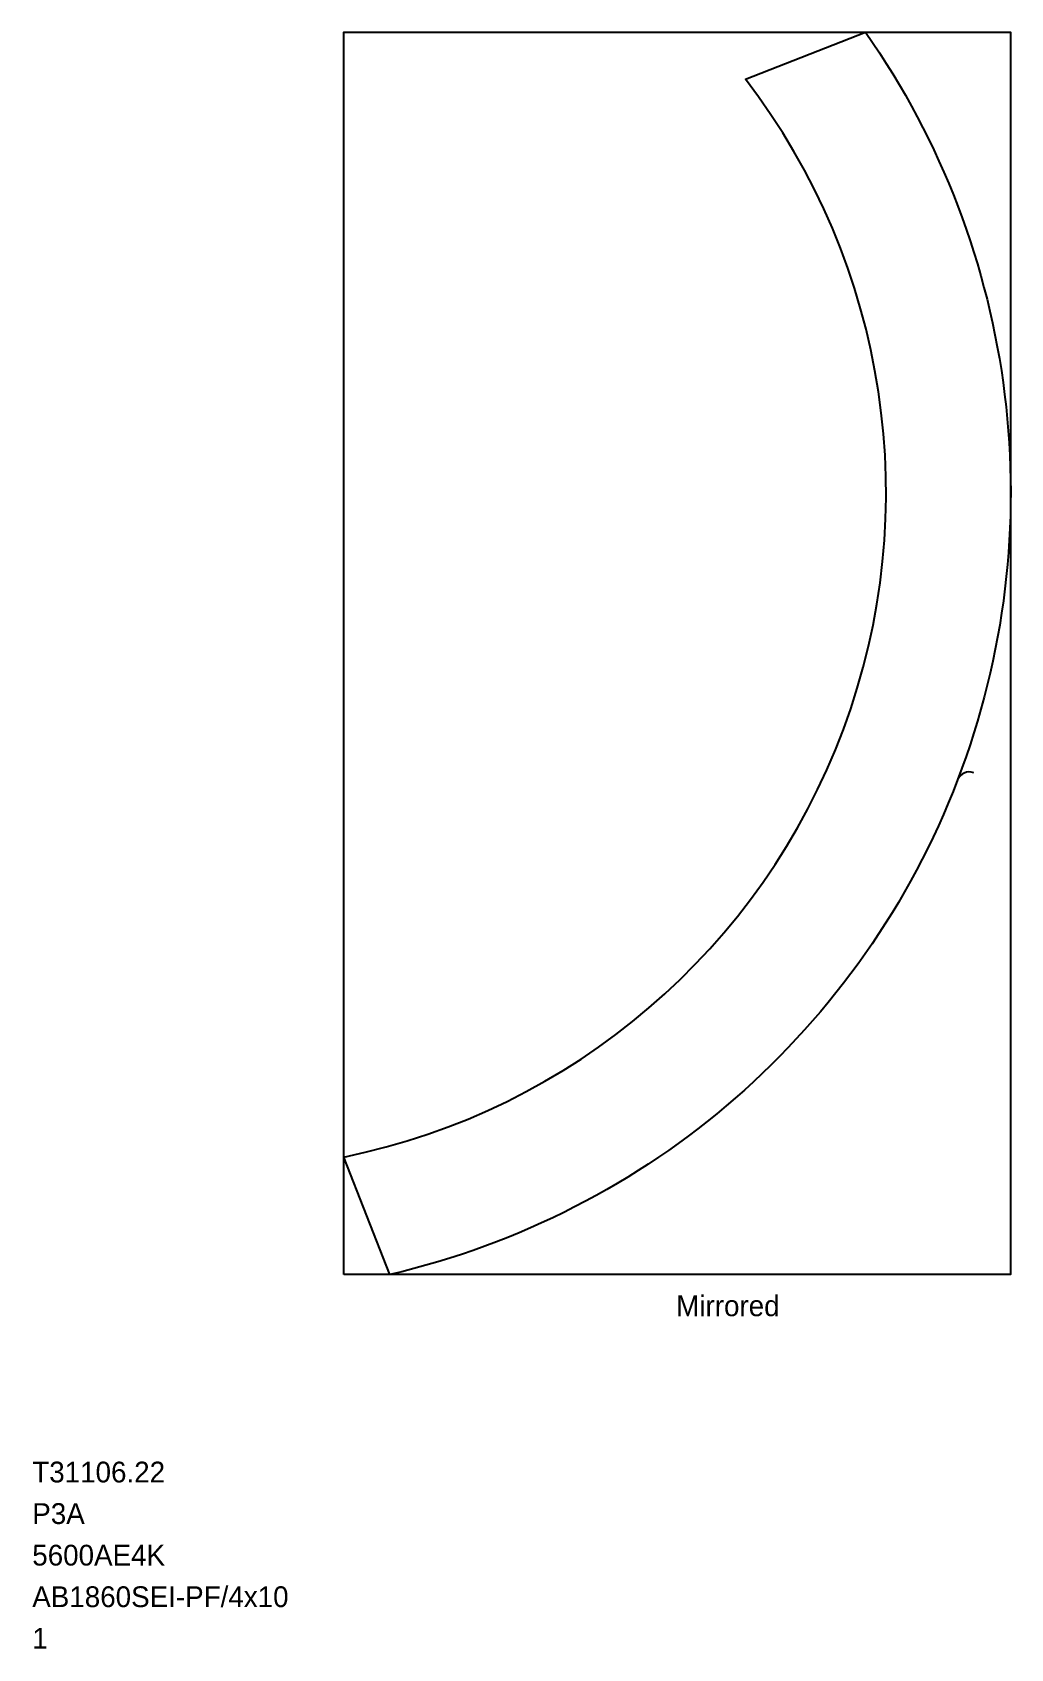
# Model space of a CAD drawing. Header units: metres. Extents: x -7.5 to 16.1, y -9 to 29.9.
import ezdxf

# ---------------------------------------------------------------- set-up
doc = ezdxf.new("R2010")
doc.units = ezdxf.units.M

msp = doc.modelspace()

# ---------------------------------------------------------------- linework, layer by layer
at = {"layer": 'BORDER_Z0P04', "color": 7}
msp.add_lwpolyline([(0, 0), (0, 29.8915), (16.0498, 29.8915), (16.0498, 0)], close=True, dxfattribs=at)
at = {"layer": 'ROUTE_Z0P25LT130RAMP', "color": 3}
msp.add_lwpolyline([(15.160988, 12.075925, 0.414213562), (14.773519, 11.903112, -0.249195181), (1.105668, 0.000035), (0, 2.829182, 0.554627288), (9.666013, 28.761514), (12.557383, 29.8915, -0.249195181), (14.773519, 11.903112)], format="xyb", dxfattribs=at)

# ---------------------------------------------------------------- texts
at = {"layer": 'DESCRIPTION', "color": 1}
msp.add_text('P3A', height=0.5, dxfattribs=at).set_placement((-7.5, -6))
at = {"layer": 'FILENAME', "color": 1}
msp.add_text('5600AE4K', height=0.5, dxfattribs=at).set_placement((-7.5, -7))
at = {"layer": 'ITEMNUMBER', "color": 1}
msp.add_text('T31106.22', height=0.5, dxfattribs=at).set_placement((-7.5, -5))
at = {"layer": 'MATERIALNAME', "color": 1}
msp.add_text('AB1860SEI-PF/4x10', height=0.5, dxfattribs=at).set_placement((-7.5, -8))
at = {"layer": 'Qty', "color": 1}
msp.add_text('1', height=0.5, dxfattribs=at).set_placement((-7.5, -9))
at = {"layer": 'RUNFIELD', "color": 1}
msp.add_text('Mirrored', height=0.5, dxfattribs=at).set_placement((8, -1))

doc.saveas('drawing.dxf')
